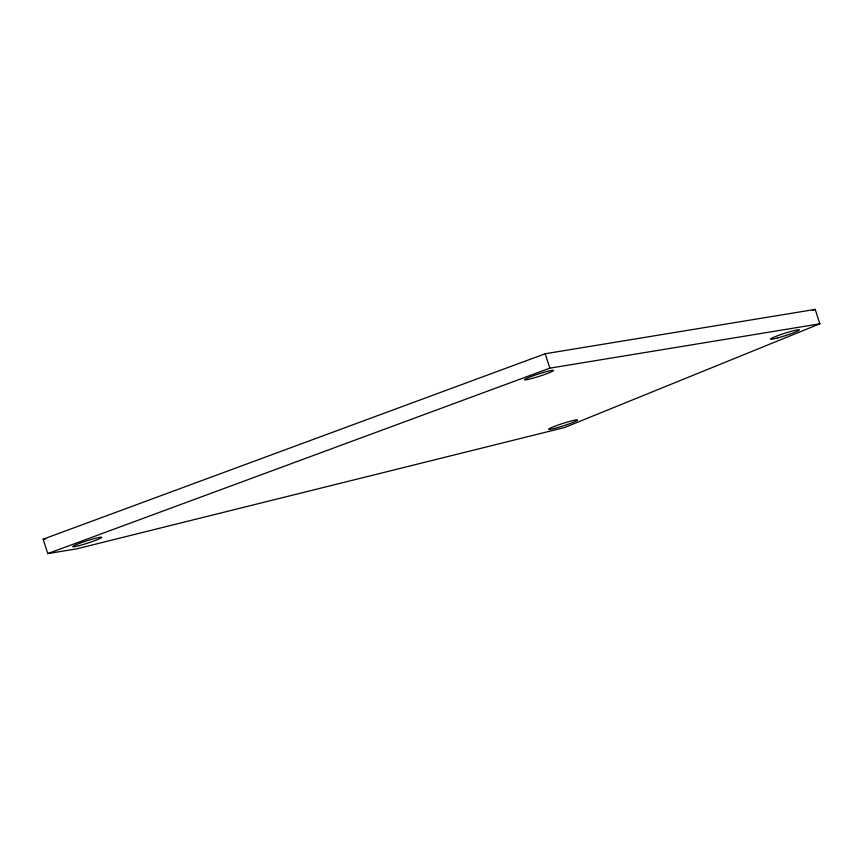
<?xml version="1.0" encoding="UTF-8"?>
<svg xmlns="http://www.w3.org/2000/svg" width="863" height="863" viewBox="0 0 863 863"><rect width="100%" height="100%" fill="white"/><g stroke="black" fill="none" stroke-linecap="round" stroke-linejoin="round"><path stroke-width="1.29" d="M812.73 310.41L815.222 309.396L819.85 323.808L564.575 427.519L76.505 548.89L47.778 553.604L43.15 539.192L545.211 353.744L815.222 309.396M47.778 553.604L549.839 368.156L819.85 323.808M43.15 539.192L45.761 538.771M545.211 353.744L549.839 368.156M777.649 337.94A15.178 1.219 -17.8 0 0 799.397 329.914A15.178 1.219 -17.8 0 0 777.746 335.696A15.178 1.219 -17.8 0 0 777.649 337.94M554.089 428.523A15.178 1.219 -17.8 0 0 577.379 420.281A15.178 1.219 -17.8 0 0 557.757 425.157A15.178 1.219 -17.8 0 0 554.089 428.523M531.824 378.501A15.178 1.219 -17.8 0 0 553.561 370.464A15.178 1.219 -17.8 0 0 531.921 376.246A15.178 1.219 -17.8 0 0 531.824 378.501M79.256 545.589A15.178 1.219 -17.8 0 0 101.672 537.455A15.178 1.219 -17.8 0 0 80.798 542.881A15.178 1.219 -17.8 0 0 79.256 545.589"/></g></svg>
